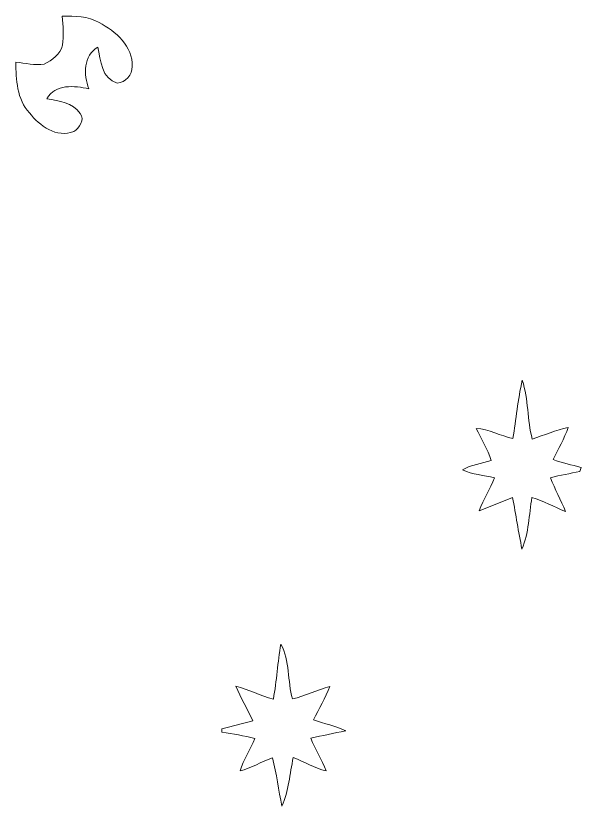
# Model space of a CAD drawing. Header units: centimetres. Extents: x -16.3 to 16.2, y -16.3 to 16.3.
# Drawn here: x -9.72 to 1.92, y -6.5 to 9.77 of the extents above; entities that cross this region are included whole.
import ezdxf

# ---------------------------------------------------------------- set-up
doc = ezdxf.new("R2010")
doc.units = ezdxf.units.CM
doc.header["$MEASUREMENT"] = 0
doc.layers.add('Layer 1', color=7, linetype='Continuous')

msp = doc.modelspace()

# ---------------------------------------------------------------- linework, layer by layer
at = {"layer": 'Layer 1', "color": 251, "lineweight": 9}
for points, knots in [([(-8.76895, 9.7633), (-8.74637, 9.56469), (-8.73967, 9.36396), (-8.75978, 9.16464), (-8.75978, 9.16464), (-8.8067, 8.97943), (-8.97921, 8.85807), (-9.13796, 8.77376), (-9.13796, 8.77376), (-9.33269, 8.74977), (-9.5306, 8.79316), (-9.72463, 8.81715), (-9.72463, 8.81715), (-9.7211, 8.45802), (-9.70275, 8.05162), (-9.44487, 7.77258), (-9.44487, 7.77258), (-9.23815, 7.50623), (-8.8836, 7.24835), (-8.53083, 7.3884), (-8.53083, 7.3884), (-8.41759, 7.46107), (-8.29658, 7.63394), (-8.39677, 7.76235), (-8.39677, 7.76235), (-8.55199, 7.98107), (-8.84021, 8.02199), (-9.08469, 8.06468), (-9.08469, 8.06468), (-8.90936, 8.37724), (-8.51777, 8.33032), (-8.21932, 8.26858), (-8.21932, 8.26858), (-8.32974, 8.55998), (-8.33574, 8.9505), (-8.03447, 9.12654), (-8.03447, 9.12654), (-7.98296, 8.85878), (-7.95368, 8.4679), (-7.63407, 8.38782), (-7.63407, 8.38782), (-7.4665, 8.38888), (-7.32539, 8.56139), (-7.32609, 8.72508), (-7.32609, 8.72508), (-7.30845, 9.14347), (-7.67181, 9.45321), (-8.0066, 9.63242), (-8.0066, 9.63242), (-8.23626, 9.76577), (-8.51072, 9.77177), (-8.76895, 9.7633), (-8.76895, 9.7633), (-8.76895, 9.7633), (-8.76895, 9.7633), (-8.76895, 9.7633)], [0, 0, 0, 0, 0.06666667, 0.06666667, 0.06666667, 0.06666667, 0.13333333, 0.13333333, 0.13333333, 0.13333333, 0.2, 0.2, 0.2, 0.2, 0.26666667, 0.26666667, 0.26666667, 0.26666667, 0.33333333, 0.33333333, 0.33333333, 0.33333333, 0.4, 0.4, 0.4, 0.4, 0.46666667, 0.46666667, 0.46666667, 0.46666667, 0.53333333, 0.53333333, 0.53333333, 0.53333333, 0.6, 0.6, 0.6, 0.6, 0.66666667, 0.66666667, 0.66666667, 0.66666667, 0.73333333, 0.73333333, 0.73333333, 0.73333333, 0.8, 0.8, 0.8, 0.8, 0.86666667, 0.86666667, 0.86666667, 0.86666667, 1, 1, 1, 1]), ([(0.70701, 2.26678), (0.616, 1.87096), (0.57613, 1.46597), (0.51651, 1.06486), (0.51651, 1.06486), (0.25863, 1.12025), (0.02368, 1.26348), (-0.24337, 1.27653), (-0.24337, 1.27653), (-0.13507, 1.05781), (-0.00701, 0.84755), (0.06707, 0.61401), (0.06707, 0.61401), (-0.12978, 0.54945), (-0.34568, 0.53428), (-0.52348, 0.41998), (-0.52348, 0.41998), (-0.31463, 0.32791), (-0.08497, 0.31133), (0.13551, 0.26088), (0.13551, 0.26088), (0.04308, 0.0284), (-0.09203, -0.18468), (-0.17952, -0.41892), (-0.17952, -0.41892), (0.0512, -0.3332), (0.27556, -0.22983), (0.50769, -0.14728), (0.50769, -0.14728), (0.57648, -0.50041), (0.62693, -0.85707), (0.70172, -1.2095), (0.70172, -1.2095), (0.84636, -0.87542), (0.8446, -0.50006), (0.90563, -0.14587), (0.90563, -0.14587), (1.14446, -0.22066), (1.36565, -0.33919), (1.59531, -0.43691), (1.59531, -0.43691), (1.50852, -0.19773), (1.37623, 0.02099), (1.29227, 0.26053), (1.29227, 0.26053), (1.49124, 0.31274), (1.69338, 0.34802), (1.89517, 0.38612), (1.89517, 0.38612), (1.90152, 0.40799), (1.91457, 0.45103), (1.92127, 0.47255), (1.92127, 0.47255), (1.7276, 0.52652), (1.52898, 0.56286), (1.34131, 0.63482), (1.34131, 0.63482), (1.44679, 0.85461), (1.5759, 1.06451), (1.65422, 1.29664), (1.65422, 1.29664), (1.39881, 1.24301), (1.15963, 1.13789), (0.91374, 1.05392), (0.91374, 1.05392), (0.80332, 1.45009), (0.83966, 1.87554), (0.70701, 2.26678), (0.70701, 2.26678), (0.70701, 2.26678), (0.70701, 2.26678), (0.70701, 2.26678)], [0, 0, 0, 0, 0.05263158, 0.05263158, 0.05263158, 0.05263158, 0.10526316, 0.10526316, 0.10526316, 0.10526316, 0.15789474, 0.15789474, 0.15789474, 0.15789474, 0.21052632, 0.21052632, 0.21052632, 0.21052632, 0.26315789, 0.26315789, 0.26315789, 0.26315789, 0.31578947, 0.31578947, 0.31578947, 0.31578947, 0.36842105, 0.36842105, 0.36842105, 0.36842105, 0.42105263, 0.42105263, 0.42105263, 0.42105263, 0.47368421, 0.47368421, 0.47368421, 0.47368421, 0.52631579, 0.52631579, 0.52631579, 0.52631579, 0.57894737, 0.57894737, 0.57894737, 0.57894737, 0.63157895, 0.63157895, 0.63157895, 0.63157895, 0.68421053, 0.68421053, 0.68421053, 0.68421053, 0.73684211, 0.73684211, 0.73684211, 0.73684211, 0.78947368, 0.78947368, 0.78947368, 0.78947368, 0.84210526, 0.84210526, 0.84210526, 0.84210526, 0.89473684, 0.89473684, 0.89473684, 0.89473684, 1, 1, 1, 1]), ([(-4.26469, -3.16494), (-4.32924, -3.54065), (-4.35182, -3.92165), (-4.41885, -4.29736), (-4.41885, -4.29736), (-4.68379, -4.23033), (-4.92791, -4.10227), (-5.19143, -4.03207), (-5.19143, -4.03207), (-5.08948, -4.27725), (-4.95507, -4.50726), (-4.84112, -4.74715), (-4.84112, -4.74715), (-5.0535, -4.80007), (-5.26657, -4.85157), (-5.47789, -4.90908), (-5.47789, -4.90908), (-5.47824, -4.92636), (-5.47895, -4.96023), (-5.4793, -4.97716), (-5.4793, -4.97716), (-5.25105, -5.01315), (-5.02422, -5.05619), (-4.79879, -5.10734), (-4.79879, -5.10734), (-4.89087, -5.33559), (-5.02915, -5.54337), (-5.10535, -5.77832), (-5.10535, -5.77832), (-4.87393, -5.71376), (-4.66474, -5.59064), (-4.43966, -5.5088), (-4.43966, -5.5088), (-4.35147, -5.83582), (-4.31549, -6.17343), (-4.24211, -6.50363), (-4.24211, -6.50363), (-4.09888, -6.1886), (-4.08759, -5.83547), (-4.00857, -5.50316), (-4.00857, -5.50316), (-3.78103, -5.58676), (-3.57359, -5.72188), (-3.33512, -5.77691), (-3.33512, -5.77691), (-3.41484, -5.54196), (-3.56689, -5.34017), (-3.64627, -5.10522), (-3.64627, -5.10522), (-3.40849, -5.04984), (-3.16966, -4.99868), (-2.93013, -4.95176), (-2.93013, -4.95176), (-3.14003, -4.84805), (-3.37322, -4.80677), (-3.59229, -4.72775), (-3.59229, -4.72775), (-3.47905, -4.49774), (-3.34887, -4.27514), (-3.25609, -4.0356), (-3.25609, -4.0356), (-3.51715, -4.11109), (-3.76374, -4.23033), (-4.02762, -4.2963), (-4.02762, -4.2963), (-4.13063, -3.92624), (-4.07595, -3.5082), (-4.26469, -3.16494)], [0, 0, 0, 0, 0.05555556, 0.05555556, 0.05555556, 0.05555556, 0.11111111, 0.11111111, 0.11111111, 0.11111111, 0.16666667, 0.16666667, 0.16666667, 0.16666667, 0.22222222, 0.22222222, 0.22222222, 0.22222222, 0.27777778, 0.27777778, 0.27777778, 0.27777778, 0.33333333, 0.33333333, 0.33333333, 0.33333333, 0.38888889, 0.38888889, 0.38888889, 0.38888889, 0.44444444, 0.44444444, 0.44444444, 0.44444444, 0.5, 0.5, 0.5, 0.5, 0.55555556, 0.55555556, 0.55555556, 0.55555556, 0.61111111, 0.61111111, 0.61111111, 0.61111111, 0.66666667, 0.66666667, 0.66666667, 0.66666667, 0.72222222, 0.72222222, 0.72222222, 0.72222222, 0.77777778, 0.77777778, 0.77777778, 0.77777778, 0.83333333, 0.83333333, 0.83333333, 0.83333333, 0.88888889, 0.88888889, 0.88888889, 0.88888889, 1, 1, 1, 1])]:
    msp.add_open_spline(points, degree=3, knots=knots, dxfattribs=at)

doc.saveas('drawing.dxf')
